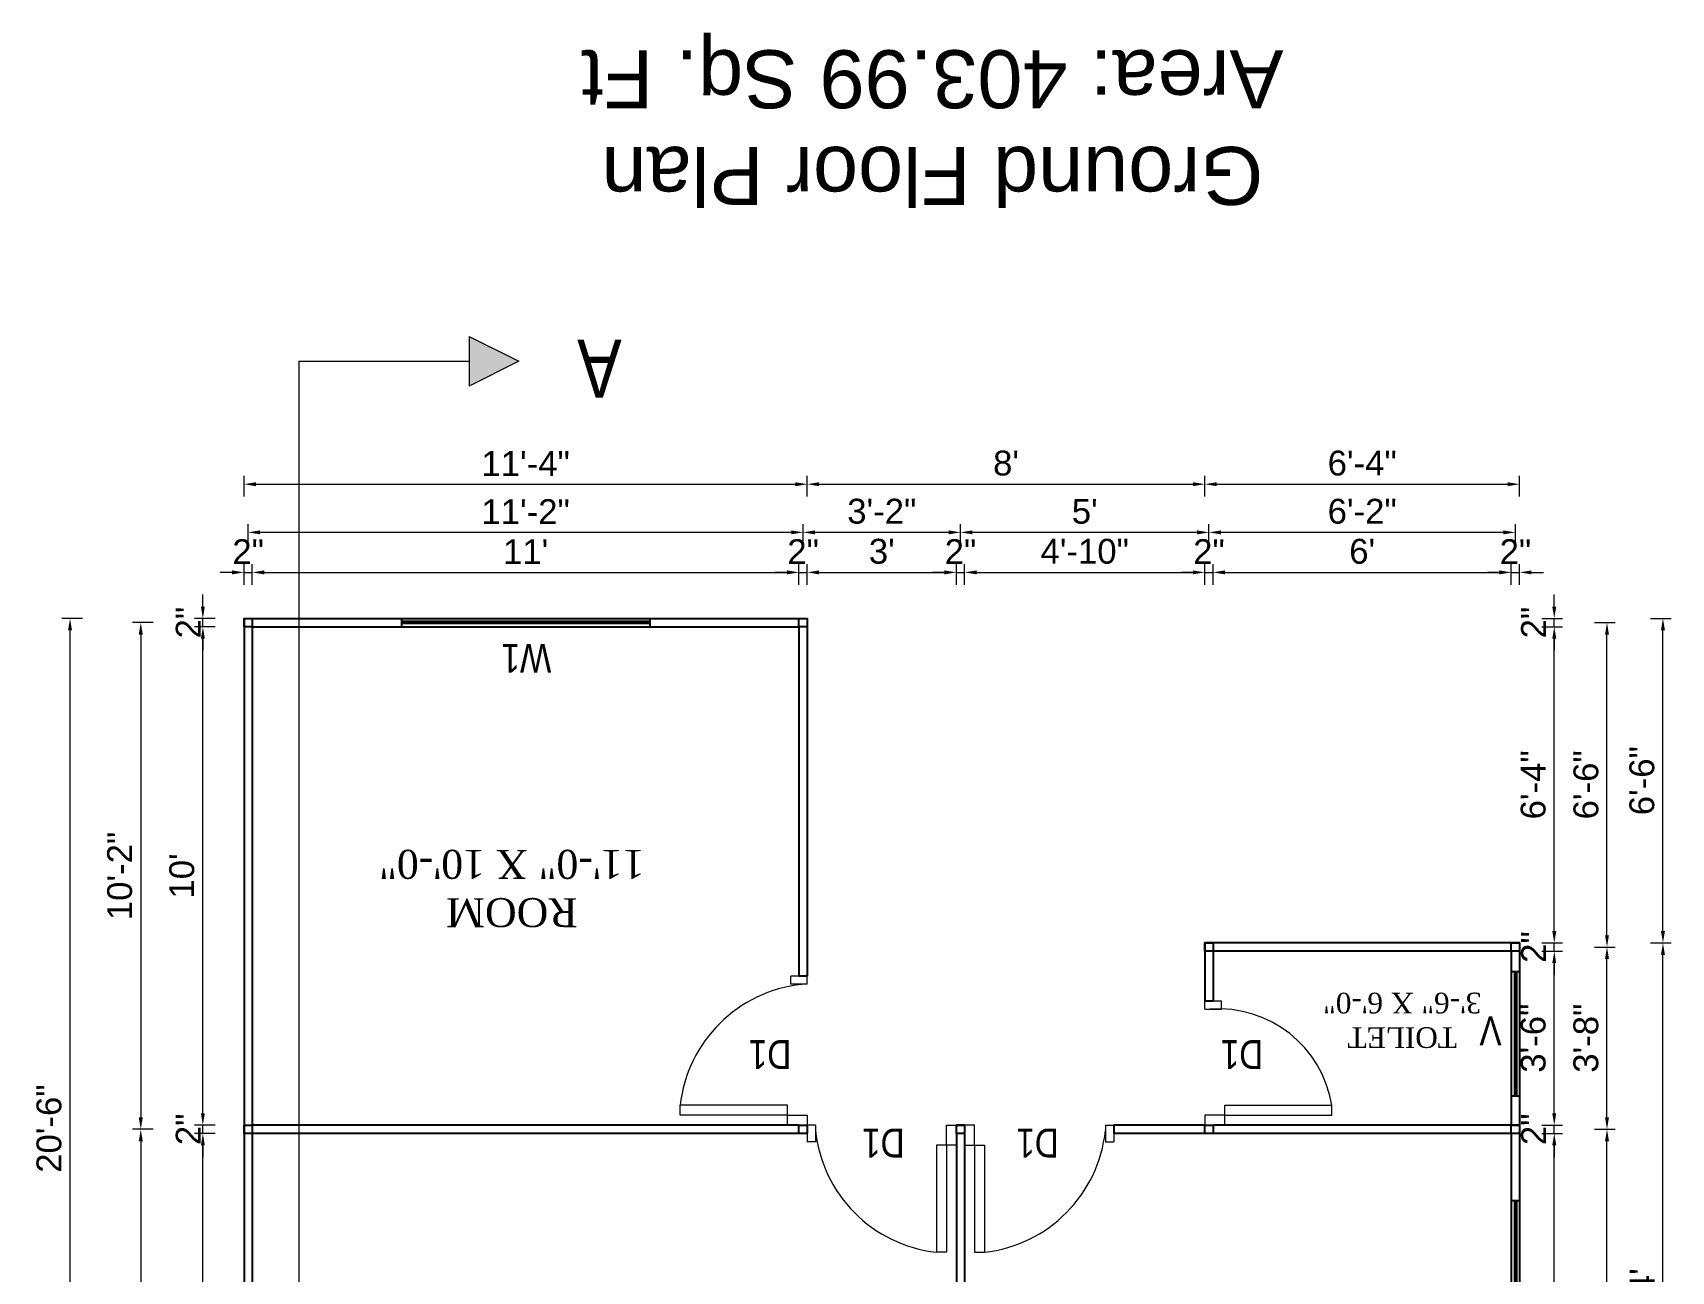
# Model space of a CAD drawing. Header units: inches. Extents: x 367408 to 389323, y -53247 to -41521.
# Drawn here: x 379459.4 to 379855, y -51400.6 to -51101.6 of the extents above; entities that cross this region are included whole.
import ezdxf

# ---------------------------------------------------------------- set-up
doc = ezdxf.new("R2010")
doc.units = ezdxf.units.IN
doc.header["$LTSCALE"] = 2
doc.header["$MEASUREMENT"] = 0
doc.header["$PDMODE"] = 34
doc.layers.get('0').update_dxf_attribs({"linetype": 'CONTINUOUS'})
doc.layers.get('DEFPOINTS').update_dxf_attribs({"color": 141, "linetype": 'CONTINUOUS'})
for name, color, linetype, lineweight in [('dimension', 160, 'CONTINUOUS', 15), ('OUTLINE', 1, 'CONTINUOUS', 25), ('steps', 253, 'CONTINUOUS', 20)]:
    doc.layers.add(name, color=color, linetype=linetype, lineweight=lineweight)
doc.styles.add('Lettring Text', font='arial.ttf')
doc.styles.get("Standard").update_dxf_attribs({"font": 'ARIALN.TTF'})
doc.dimstyles.new('Copy of Standard', dxfattribs={"dimtxt": 6, "dimasz": 2.875, "dimexe": 2, "dimexo": 4, "dimgap": 2, "dimtad": 1, "dimdec": 0, "dimrnd": 1, "dimzin": 0, "dimdsep": 46, "dimlunit": 4, "dimtxsty": 'Lettring Text', "dimcen": 0.1, "dimclrd": 7, "dimclre": 7, "dimclrt": 7, "dimazin": 0, "dimtfac": 0.645, "dimtdec": 0, "dimtmove": 1, "dimatfit": 0, "dimfxl": 3, "dimfxlon": 1, "dimtfillclr": 256, "dimtolj": 1, "dimtzin": 0, "dimlwd": -1, "dimlwe": -1, "dimarcsym": 2})

# ---------------------------------------------------------------- blocks, each defined once
blk = doc.blocks.new('*D1220')
at = {"layer": 'DEFPOINTS', "color": 0, "ltscale": 0.5, "transparency": 16777216}
for p in [(379512.38, -51231.9), (379510.38, -51243.02), (379512.38, -51243.02)]:
    blk.add_point(p, dxfattribs=at)
at = {"layer": 'steps', "color": 7, "ltscale": 0.5, "transparency": 16777216}
for p, q in [((379510.38, -51234.9), (379510.38, -51229.9)), ((379512.38, -51234.9), (379512.38, -51229.9)), ((379507.5, -51231.9), (379504.63, -51231.9)), ((379510.38, -51231.9), (379512.38, -51231.9)), ((379515.25, -51231.9), (379518.13, -51231.9))]:
    blk.add_line(p, q, dxfattribs=at)
for points in [[(379507.5, -51231.42), (379507.5, -51232.38), (379510.38, -51231.9)], [(379515.25, -51231.42), (379515.25, -51232.38), (379512.38, -51231.9)]]:
    blk.add_solid(points, dxfattribs=at)
at = {"layer": 'steps', "color": 7, "ltscale": 0.5, "transparency": 16777216, "insert": (379511.38, -51226.89), "char_height": 6, "attachment_point": 5, "style": 'Lettring Text'}
blk.add_mtext('\\A1;2"', dxfattribs=at)
blk = doc.blocks.new('*D1221')
at = {"layer": 'DEFPOINTS', "color": 0, "ltscale": 0.5, "transparency": 16777216}
for p in [(379644.38, -51231.9), (379512.38, -51243.02), (379644.38, -51243.02)]:
    blk.add_point(p, dxfattribs=at)
at = {"layer": 'steps', "color": 7, "ltscale": 0.5, "transparency": 16777216}
for p, q in [((379512.38, -51234.9), (379512.38, -51229.9)), ((379644.38, -51234.9), (379644.38, -51229.9)), ((379515.25, -51231.9), (379641.5, -51231.9))]:
    blk.add_line(p, q, dxfattribs=at)
for points in [[(379515.25, -51231.42), (379515.25, -51232.38), (379512.38, -51231.9)], [(379641.5, -51231.42), (379641.5, -51232.38), (379644.38, -51231.9)]]:
    blk.add_solid(points, dxfattribs=at)
at = {"layer": 'steps', "color": 7, "ltscale": 0.5, "transparency": 16777216, "insert": (379578.38, -51226.89), "char_height": 6, "attachment_point": 5, "style": 'Lettring Text'}
blk.add_mtext("\\A1;11'", dxfattribs=at)
blk = doc.blocks.new('*D1222')
at = {"layer": 'DEFPOINTS', "color": 0, "ltscale": 0.5, "transparency": 16777216}
for p in [(379646.38, -51231.9), (379644.38, -51243.02), (379646.38, -51243.02)]:
    blk.add_point(p, dxfattribs=at)
at = {"layer": 'steps', "color": 7, "ltscale": 0.5, "transparency": 16777216}
for p, q in [((379644.38, -51234.9), (379644.38, -51229.9)), ((379646.38, -51234.9), (379646.38, -51229.9)), ((379641.5, -51231.9), (379638.63, -51231.9)), ((379644.38, -51231.9), (379646.38, -51231.9)), ((379649.25, -51231.9), (379652.13, -51231.9))]:
    blk.add_line(p, q, dxfattribs=at)
for points in [[(379641.5, -51231.42), (379641.5, -51232.38), (379644.38, -51231.9)], [(379649.25, -51231.42), (379649.25, -51232.38), (379646.38, -51231.9)]]:
    blk.add_solid(points, dxfattribs=at)
at = {"layer": 'steps', "color": 7, "ltscale": 0.5, "transparency": 16777216, "insert": (379645.38, -51226.89), "char_height": 6, "attachment_point": 5, "style": 'Lettring Text'}
blk.add_mtext('\\A1;2"', dxfattribs=at)
blk = doc.blocks.new('*D1223')
at = {"layer": 'DEFPOINTS', "color": 0, "ltscale": 0.5, "transparency": 16777216}
for p in [(379682.38, -51231.9), (379646.38, -51243.02), (379682.38, -51365.36)]:
    blk.add_point(p, dxfattribs=at)
at = {"layer": 'steps', "color": 7, "ltscale": 0.5, "transparency": 16777216}
for p, q in [((379646.38, -51234.9), (379646.38, -51229.9)), ((379682.38, -51234.9), (379682.38, -51229.9)), ((379649.25, -51231.9), (379679.5, -51231.9))]:
    blk.add_line(p, q, dxfattribs=at)
for points in [[(379649.25, -51231.42), (379649.25, -51232.38), (379646.38, -51231.9)], [(379679.5, -51231.42), (379679.5, -51232.38), (379682.38, -51231.9)]]:
    blk.add_solid(points, dxfattribs=at)
at = {"layer": 'steps', "color": 7, "ltscale": 0.5, "transparency": 16777216, "insert": (379664.38, -51226.84), "char_height": 6, "attachment_point": 5, "style": 'Lettring Text'}
blk.add_mtext("\\A1;3'", dxfattribs=at)
blk = doc.blocks.new('*D1224')
at = {"layer": 'DEFPOINTS', "color": 0, "ltscale": 0.5, "transparency": 16777216}
for p in [(379684.38, -51231.9), (379682.38, -51365.36), (379684.38, -51365.36)]:
    blk.add_point(p, dxfattribs=at)
at = {"layer": 'steps', "color": 7, "ltscale": 0.5, "transparency": 16777216}
for p, q in [((379682.38, -51234.9), (379682.38, -51229.9)), ((379684.38, -51234.9), (379684.38, -51229.9)), ((379679.5, -51231.9), (379676.63, -51231.9)), ((379682.38, -51231.9), (379684.38, -51231.9)), ((379687.25, -51231.9), (379690.13, -51231.9))]:
    blk.add_line(p, q, dxfattribs=at)
for points in [[(379679.5, -51231.42), (379679.5, -51232.38), (379682.38, -51231.9)], [(379687.25, -51231.42), (379687.25, -51232.38), (379684.38, -51231.9)]]:
    blk.add_solid(points, dxfattribs=at)
at = {"layer": 'steps', "color": 7, "ltscale": 0.5, "transparency": 16777216, "insert": (379683.38, -51226.89), "char_height": 6, "attachment_point": 5, "style": 'Lettring Text'}
blk.add_mtext('\\A1;2"', dxfattribs=at)
blk = doc.blocks.new('*D1225')
at = {"layer": 'DEFPOINTS', "color": 0, "ltscale": 0.5, "transparency": 16777216}
for p in [(379742.38, -51231.9), (379742.38, -51321.36), (379684.38, -51365.36)]:
    blk.add_point(p, dxfattribs=at)
at = {"layer": 'steps', "color": 7, "ltscale": 0.5, "transparency": 16777216}
for p, q in [((379684.38, -51234.9), (379684.38, -51229.9)), ((379742.38, -51234.9), (379742.38, -51229.9)), ((379687.25, -51231.9), (379739.5, -51231.9))]:
    blk.add_line(p, q, dxfattribs=at)
for points in [[(379687.25, -51231.42), (379687.25, -51232.38), (379684.38, -51231.9)], [(379739.5, -51231.42), (379739.5, -51232.38), (379742.38, -51231.9)]]:
    blk.add_solid(points, dxfattribs=at)
at = {"layer": 'steps', "color": 7, "ltscale": 0.5, "transparency": 16777216, "insert": (379713.38, -51226.84), "char_height": 6, "attachment_point": 5, "style": 'Lettring Text'}
blk.add_mtext('\\A1;4\'-10"', dxfattribs=at)
blk = doc.blocks.new('*D1226')
at = {"layer": 'DEFPOINTS', "color": 0, "ltscale": 0.5, "transparency": 16777216}
for p in [(379744.38, -51231.9), (379742.38, -51321.36), (379744.38, -51321.36)]:
    blk.add_point(p, dxfattribs=at)
at = {"layer": 'steps', "color": 7, "ltscale": 0.5, "transparency": 16777216}
for p, q in [((379742.38, -51234.9), (379742.38, -51229.9)), ((379744.38, -51234.9), (379744.38, -51229.9)), ((379739.5, -51231.9), (379736.63, -51231.9)), ((379742.38, -51231.9), (379744.38, -51231.9)), ((379747.25, -51231.9), (379750.13, -51231.9))]:
    blk.add_line(p, q, dxfattribs=at)
for points in [[(379739.5, -51231.42), (379739.5, -51232.38), (379742.38, -51231.9)], [(379747.25, -51231.42), (379747.25, -51232.38), (379744.38, -51231.9)]]:
    blk.add_solid(points, dxfattribs=at)
at = {"layer": 'steps', "color": 7, "ltscale": 0.5, "transparency": 16777216, "insert": (379743.38, -51226.89), "char_height": 6, "attachment_point": 5, "style": 'Lettring Text'}
blk.add_mtext('\\A1;2"', dxfattribs=at)
blk = doc.blocks.new('*D1227')
at = {"layer": 'DEFPOINTS', "color": 0, "ltscale": 0.5, "transparency": 16777216}
for p in [(379816.38, -51231.9), (379744.38, -51321.36), (379816.38, -51321.36)]:
    blk.add_point(p, dxfattribs=at)
at = {"layer": 'steps', "color": 7, "ltscale": 0.5, "transparency": 16777216}
for p, q in [((379744.38, -51234.9), (379744.38, -51229.9)), ((379816.38, -51234.9), (379816.38, -51229.9)), ((379747.25, -51231.9), (379813.5, -51231.9))]:
    blk.add_line(p, q, dxfattribs=at)
for points in [[(379747.25, -51231.42), (379747.25, -51232.38), (379744.38, -51231.9)], [(379813.5, -51231.42), (379813.5, -51232.38), (379816.38, -51231.9)]]:
    blk.add_solid(points, dxfattribs=at)
at = {"layer": 'steps', "color": 7, "ltscale": 0.5, "transparency": 16777216, "insert": (379780.38, -51226.84), "char_height": 6, "attachment_point": 5, "style": 'Lettring Text'}
blk.add_mtext("\\A1;6'", dxfattribs=at)
blk = doc.blocks.new('*D1228')
at = {"layer": 'DEFPOINTS', "color": 0, "ltscale": 0.5, "transparency": 16777216}
for p in [(379818.38, -51231.9), (379816.38, -51321.36), (379818.38, -51321.36)]:
    blk.add_point(p, dxfattribs=at)
at = {"layer": 'steps', "color": 7, "ltscale": 0.5, "transparency": 16777216}
for p, q in [((379816.38, -51234.9), (379816.38, -51229.9)), ((379818.38, -51234.9), (379818.38, -51229.9)), ((379813.5, -51231.9), (379810.63, -51231.9)), ((379816.38, -51231.9), (379818.38, -51231.9)), ((379821.25, -51231.9), (379824.13, -51231.9))]:
    blk.add_line(p, q, dxfattribs=at)
for points in [[(379813.5, -51231.42), (379813.5, -51232.38), (379816.38, -51231.9)], [(379821.25, -51231.42), (379821.25, -51232.38), (379818.38, -51231.9)]]:
    blk.add_solid(points, dxfattribs=at)
at = {"layer": 'steps', "color": 7, "ltscale": 0.5, "transparency": 16777216, "insert": (379817.38, -51226.89), "char_height": 6, "attachment_point": 5, "style": 'Lettring Text'}
blk.add_mtext('\\A1;2"', dxfattribs=at)
blk = doc.blocks.new('*D1229')
at = {"layer": 'DEFPOINTS', "color": 0, "ltscale": 0.5, "transparency": 16777216}
for p in [(379743.38, -51222.24), (379743.38, -51322.36), (379817.38, -51322.36)]:
    blk.add_point(p, dxfattribs=at)
at = {"layer": 'steps', "color": 7, "ltscale": 0.5, "transparency": 16777216}
for p, q in [((379743.38, -51225.24), (379743.38, -51220.24)), ((379814.5, -51222.24), (379746.25, -51222.24)), ((379817.38, -51225.24), (379817.38, -51220.24))]:
    blk.add_line(p, q, dxfattribs=at)
for points in [[(379746.25, -51221.76), (379746.25, -51222.72), (379743.38, -51222.24)], [(379814.5, -51221.76), (379814.5, -51222.72), (379817.38, -51222.24)]]:
    blk.add_solid(points, dxfattribs=at)
at = {"layer": 'steps', "color": 7, "ltscale": 0.5, "transparency": 16777216, "insert": (379780.38, -51217.18), "char_height": 6, "attachment_point": 5, "style": 'Lettring Text'}
blk.add_mtext('\\A1;6\'-2"', dxfattribs=at)
blk = doc.blocks.new('*D1230')
at = {"layer": 'DEFPOINTS', "color": 0, "ltscale": 0.5, "transparency": 16777216}
for p in [(379683.38, -51222.24), (379743.38, -51322.36), (379683.38, -51366.36)]:
    blk.add_point(p, dxfattribs=at)
at = {"layer": 'steps', "color": 7, "ltscale": 0.5, "transparency": 16777216}
for p, q in [((379683.38, -51225.24), (379683.38, -51220.24)), ((379740.5, -51222.24), (379686.25, -51222.24)), ((379743.38, -51225.24), (379743.38, -51220.24))]:
    blk.add_line(p, q, dxfattribs=at)
for points in [[(379686.25, -51221.76), (379686.25, -51222.72), (379683.38, -51222.24)], [(379740.5, -51221.76), (379740.5, -51222.72), (379743.38, -51222.24)]]:
    blk.add_solid(points, dxfattribs=at)
at = {"layer": 'steps', "color": 7, "ltscale": 0.5, "transparency": 16777216, "insert": (379713.38, -51217.19), "char_height": 6, "attachment_point": 5, "style": 'Lettring Text'}
blk.add_mtext("\\A1;5'", dxfattribs=at)
blk = doc.blocks.new('*D1231')
at = {"layer": 'DEFPOINTS', "color": 0, "ltscale": 0.5, "transparency": 16777216}
for p in [(379645.38, -51222.24), (379645.38, -51366.36), (379683.38, -51366.36)]:
    blk.add_point(p, dxfattribs=at)
at = {"layer": 'steps', "color": 7, "ltscale": 0.5, "transparency": 16777216}
for p, q in [((379645.38, -51225.24), (379645.38, -51220.24)), ((379680.5, -51222.24), (379648.25, -51222.24)), ((379683.38, -51225.24), (379683.38, -51220.24))]:
    blk.add_line(p, q, dxfattribs=at)
for points in [[(379648.25, -51221.76), (379648.25, -51222.72), (379645.38, -51222.24)], [(379680.5, -51221.76), (379680.5, -51222.72), (379683.38, -51222.24)]]:
    blk.add_solid(points, dxfattribs=at)
at = {"layer": 'steps', "color": 7, "ltscale": 0.5, "transparency": 16777216, "insert": (379664.38, -51217.17), "char_height": 6, "attachment_point": 5, "style": 'Lettring Text'}
blk.add_mtext('\\A1;3\'-2"', dxfattribs=at)
blk = doc.blocks.new('*D1232')
at = {"layer": 'DEFPOINTS', "color": 0, "ltscale": 0.5, "transparency": 16777216}
for p in [(379511.38, -51222.24), (379511.38, -51244.02), (379645.38, -51366.36)]:
    blk.add_point(p, dxfattribs=at)
at = {"layer": 'steps', "color": 7, "ltscale": 0.5, "transparency": 16777216}
for p, q in [((379511.38, -51225.24), (379511.38, -51220.24)), ((379642.5, -51222.24), (379514.25, -51222.24)), ((379645.38, -51225.24), (379645.38, -51220.24))]:
    blk.add_line(p, q, dxfattribs=at)
for points in [[(379514.25, -51221.76), (379514.25, -51222.72), (379511.38, -51222.24)], [(379642.5, -51221.76), (379642.5, -51222.72), (379645.38, -51222.24)]]:
    blk.add_solid(points, dxfattribs=at)
at = {"layer": 'steps', "color": 7, "ltscale": 0.5, "transparency": 16777216, "insert": (379578.38, -51217.23), "char_height": 6, "attachment_point": 5, "style": 'Lettring Text'}
blk.add_mtext('\\A1;11\'-2"', dxfattribs=at)
blk = doc.blocks.new('*D1233')
at = {"layer": 'DEFPOINTS', "color": 0, "ltscale": 0.5, "transparency": 16777216}
for p in [(379646.38, -51210.61), (379510.38, -51243.02), (379646.38, -51243.02)]:
    blk.add_point(p, dxfattribs=at)
at = {"layer": 'steps', "color": 7, "ltscale": 0.5, "transparency": 16777216}
for p, q in [((379510.38, -51213.61), (379510.38, -51208.61)), ((379646.38, -51213.61), (379646.38, -51208.61)), ((379513.25, -51210.61), (379643.5, -51210.61))]:
    blk.add_line(p, q, dxfattribs=at)
for points in [[(379513.25, -51210.13), (379513.25, -51211.09), (379510.38, -51210.61)], [(379643.5, -51210.13), (379643.5, -51211.09), (379646.38, -51210.61)]]:
    blk.add_solid(points, dxfattribs=at)
at = {"layer": 'steps', "color": 7, "ltscale": 0.5, "transparency": 16777216, "insert": (379578.38, -51205.6), "char_height": 6, "attachment_point": 5, "style": 'Lettring Text'}
blk.add_mtext('\\A1;11\'-4"', dxfattribs=at)
blk = doc.blocks.new('*D1234')
at = {"layer": 'DEFPOINTS', "color": 0, "ltscale": 0.5, "transparency": 16777216}
for p in [(379742.38, -51210.61), (379646.38, -51243.02), (379742.38, -51321.36)]:
    blk.add_point(p, dxfattribs=at)
at = {"layer": 'steps', "color": 7, "ltscale": 0.5, "transparency": 16777216}
for p, q in [((379646.38, -51213.61), (379646.38, -51208.61)), ((379742.38, -51213.61), (379742.38, -51208.61)), ((379649.25, -51210.61), (379739.5, -51210.61))]:
    blk.add_line(p, q, dxfattribs=at)
for points in [[(379649.25, -51210.13), (379649.25, -51211.09), (379646.38, -51210.61)], [(379739.5, -51210.13), (379739.5, -51211.09), (379742.38, -51210.61)]]:
    blk.add_solid(points, dxfattribs=at)
at = {"layer": 'steps', "color": 7, "ltscale": 0.5, "transparency": 16777216, "insert": (379694.38, -51205.54), "char_height": 6, "attachment_point": 5, "style": 'Lettring Text'}
blk.add_mtext("\\A1;8'", dxfattribs=at)
blk = doc.blocks.new('*D1235')
at = {"layer": 'DEFPOINTS', "color": 0, "ltscale": 0.5, "transparency": 16777216}
for p in [(379818.38, -51210.61), (379742.38, -51321.36), (379818.38, -51321.36)]:
    blk.add_point(p, dxfattribs=at)
at = {"layer": 'steps', "color": 7, "ltscale": 0.5, "transparency": 16777216}
for p, q in [((379742.38, -51213.61), (379742.38, -51208.61)), ((379818.38, -51213.61), (379818.38, -51208.61)), ((379745.25, -51210.61), (379815.5, -51210.61))]:
    blk.add_line(p, q, dxfattribs=at)
for points in [[(379745.25, -51210.13), (379745.25, -51211.09), (379742.38, -51210.61)], [(379815.5, -51210.13), (379815.5, -51211.09), (379818.38, -51210.61)]]:
    blk.add_solid(points, dxfattribs=at)
at = {"layer": 'steps', "color": 7, "ltscale": 0.5, "transparency": 16777216, "insert": (379780.38, -51205.54), "char_height": 6, "attachment_point": 5, "style": 'Lettring Text'}
blk.add_mtext('\\A1;6\'-4"', dxfattribs=at)
blk = doc.blocks.new('*D1237')
at = {"layer": 'DEFPOINTS', "color": 0, "ltscale": 0.5, "transparency": 16777216}
for p in [(379818.38, -51367.36), (379826.76, -51367.36), (379818.38, -51487.36)]:
    blk.add_point(p, dxfattribs=at)
at = {"layer": 'steps', "color": 7, "ltscale": 0.5, "transparency": 16777216}
for p, q in [((379823.76, -51367.36), (379828.76, -51367.36)), ((379826.76, -51484.49), (379826.76, -51370.24)), ((379823.76, -51487.36), (379828.76, -51487.36))]:
    blk.add_line(p, q, dxfattribs=at)
for points in [[(379826.28, -51370.24), (379827.24, -51370.24), (379826.76, -51367.36)], [(379826.28, -51484.49), (379827.24, -51484.49), (379826.76, -51487.36)]]:
    blk.add_solid(points, dxfattribs=at)
at = {"layer": 'steps', "color": 7, "ltscale": 0.5, "transparency": 16777216, "insert": (379821.69, -51427.36), "char_height": 6, "attachment_point": 5, "rotation": 90, "style": 'Lettring Text'}
blk.add_mtext("\\A1;10'", dxfattribs=at)
blk = doc.blocks.new('*D1238')
at = {"layer": 'DEFPOINTS', "color": 0, "ltscale": 0.5, "transparency": 16777216}
for p in [(379818.38, -51365.36), (379818.38, -51367.36), (379826.76, -51365.36)]:
    blk.add_point(p, dxfattribs=at)
at = {"layer": 'steps', "color": 7, "ltscale": 0.5, "transparency": 16777216}
for p, q in [((379826.76, -51362.49), (379826.76, -51359.61)), ((379823.76, -51365.36), (379828.76, -51365.36)), ((379823.76, -51367.36), (379828.76, -51367.36)), ((379826.76, -51367.36), (379826.76, -51365.36)), ((379826.76, -51370.24), (379826.76, -51373.11))]:
    blk.add_line(p, q, dxfattribs=at)
for points in [[(379826.28, -51362.49), (379827.24, -51362.49), (379826.76, -51365.36)], [(379826.28, -51370.24), (379827.24, -51370.24), (379826.76, -51367.36)]]:
    blk.add_solid(points, dxfattribs=at)
at = {"layer": 'steps', "color": 7, "ltscale": 0.5, "transparency": 16777216, "insert": (379821.75, -51366.36), "char_height": 6, "attachment_point": 5, "rotation": 90, "style": 'Lettring Text'}
blk.add_mtext('\\A1;2"', dxfattribs=at)
blk = doc.blocks.new('*D1239')
at = {"layer": 'DEFPOINTS', "color": 0, "ltscale": 0.5, "transparency": 16777216}
for p in [(379818.38, -51323.36), (379826.76, -51323.36), (379818.38, -51365.36)]:
    blk.add_point(p, dxfattribs=at)
at = {"layer": 'steps', "color": 7, "ltscale": 0.5, "transparency": 16777216}
for p, q in [((379823.76, -51323.36), (379828.76, -51323.36)), ((379826.76, -51362.49), (379826.76, -51326.24)), ((379823.76, -51365.36), (379828.76, -51365.36))]:
    blk.add_line(p, q, dxfattribs=at)
for points in [[(379826.28, -51326.24), (379827.24, -51326.24), (379826.76, -51323.36)], [(379826.28, -51362.49), (379827.24, -51362.49), (379826.76, -51365.36)]]:
    blk.add_solid(points, dxfattribs=at)
at = {"layer": 'steps', "color": 7, "ltscale": 0.5, "transparency": 16777216, "insert": (379821.69, -51344.36), "char_height": 6, "attachment_point": 5, "rotation": 90, "style": 'Lettring Text'}
blk.add_mtext('\\A1;3\'-6"', dxfattribs=at)
blk = doc.blocks.new('*D1240')
at = {"layer": 'DEFPOINTS', "color": 0, "ltscale": 0.5, "transparency": 16777216}
for p in [(379818.38, -51321.36), (379818.38, -51323.36), (379826.76, -51321.36)]:
    blk.add_point(p, dxfattribs=at)
at = {"layer": 'steps', "color": 7, "ltscale": 0.5, "transparency": 16777216}
for p, q in [((379826.76, -51318.49), (379826.76, -51315.61)), ((379823.76, -51321.36), (379828.76, -51321.36)), ((379823.76, -51323.36), (379828.76, -51323.36)), ((379826.76, -51323.36), (379826.76, -51321.36)), ((379826.76, -51326.24), (379826.76, -51329.11))]:
    blk.add_line(p, q, dxfattribs=at)
for points in [[(379826.28, -51318.49), (379827.24, -51318.49), (379826.76, -51321.36)], [(379826.28, -51326.24), (379827.24, -51326.24), (379826.76, -51323.36)]]:
    blk.add_solid(points, dxfattribs=at)
at = {"layer": 'steps', "color": 7, "ltscale": 0.5, "transparency": 16777216, "insert": (379821.75, -51322.36), "char_height": 6, "attachment_point": 5, "rotation": 90, "style": 'Lettring Text'}
blk.add_mtext('\\A1;2"', dxfattribs=at)
blk = doc.blocks.new('*D1241')
at = {"layer": 'DEFPOINTS', "color": 0, "ltscale": 0.5, "transparency": 16777216}
for p in [(379646.38, -51245.02), (379826.76, -51245.02), (379818.38, -51321.36)]:
    blk.add_point(p, dxfattribs=at)
at = {"layer": 'steps', "color": 7, "ltscale": 0.5, "transparency": 16777216}
for p, q in [((379823.76, -51245.02), (379828.76, -51245.02)), ((379826.76, -51318.49), (379826.76, -51247.9)), ((379823.76, -51321.36), (379828.76, -51321.36))]:
    blk.add_line(p, q, dxfattribs=at)
for points in [[(379826.28, -51247.9), (379827.24, -51247.9), (379826.76, -51245.02)], [(379826.28, -51318.49), (379827.24, -51318.49), (379826.76, -51321.36)]]:
    blk.add_solid(points, dxfattribs=at)
at = {"layer": 'steps', "color": 7, "ltscale": 0.5, "transparency": 16777216, "insert": (379821.69, -51283.19), "char_height": 6, "attachment_point": 5, "rotation": 90, "style": 'Lettring Text'}
blk.add_mtext('\\A1;6\'-4"', dxfattribs=at)
blk = doc.blocks.new('*D1242')
at = {"layer": 'DEFPOINTS', "color": 0, "ltscale": 0.5, "transparency": 16777216}
for p in [(379646.38, -51243.02), (379646.38, -51245.02), (379826.76, -51243.02)]:
    blk.add_point(p, dxfattribs=at)
at = {"layer": 'steps', "color": 7, "ltscale": 0.5, "transparency": 16777216}
for p, q in [((379826.76, -51240.15), (379826.76, -51237.27)), ((379823.76, -51243.02), (379828.76, -51243.02)), ((379823.76, -51245.02), (379828.76, -51245.02)), ((379826.76, -51245.02), (379826.76, -51243.02)), ((379826.76, -51247.9), (379826.76, -51250.77))]:
    blk.add_line(p, q, dxfattribs=at)
for points in [[(379826.28, -51240.15), (379827.24, -51240.15), (379826.76, -51243.02)], [(379826.28, -51247.9), (379827.24, -51247.9), (379826.76, -51245.02)]]:
    blk.add_solid(points, dxfattribs=at)
at = {"layer": 'steps', "color": 7, "ltscale": 0.5, "transparency": 16777216, "insert": (379821.75, -51244.02), "char_height": 6, "attachment_point": 5, "rotation": 90, "style": 'Lettring Text'}
blk.add_mtext('\\A1;2"', dxfattribs=at)
blk = doc.blocks.new('*D1243')
at = {"layer": 'DEFPOINTS', "color": 0, "ltscale": 0.5, "transparency": 16777216}
for p in [(379817.38, -51366.36), (379839.49, -51366.36), (379817.38, -51488.36)]:
    blk.add_point(p, dxfattribs=at)
at = {"layer": 'steps', "color": 7, "ltscale": 0.5, "transparency": 16777216}
for p, q in [((379836.49, -51366.36), (379841.49, -51366.36)), ((379839.49, -51485.49), (379839.49, -51369.24)), ((379836.49, -51488.36), (379841.49, -51488.36))]:
    blk.add_line(p, q, dxfattribs=at)
for points in [[(379839.01, -51369.24), (379839.97, -51369.24), (379839.49, -51366.36)], [(379839.01, -51485.49), (379839.97, -51485.49), (379839.49, -51488.36)]]:
    blk.add_solid(points, dxfattribs=at)
at = {"layer": 'steps', "color": 7, "ltscale": 0.5, "transparency": 16777216, "insert": (379834.43, -51427.36), "char_height": 6, "attachment_point": 5, "rotation": 90, "style": 'Lettring Text'}
blk.add_mtext('\\A1;10\'-2"', dxfattribs=at)
blk = doc.blocks.new('*D1244')
at = {"layer": 'DEFPOINTS', "color": 0, "ltscale": 0.5, "transparency": 16777216}
for p in [(379817.38, -51322.36), (379839.49, -51322.36), (379817.38, -51366.36)]:
    blk.add_point(p, dxfattribs=at)
at = {"layer": 'steps', "color": 7, "ltscale": 0.5, "transparency": 16777216}
for p, q in [((379836.49, -51322.36), (379841.49, -51322.36)), ((379839.49, -51363.49), (379839.49, -51325.24)), ((379836.49, -51366.36), (379841.49, -51366.36))]:
    blk.add_line(p, q, dxfattribs=at)
for points in [[(379839.01, -51325.24), (379839.97, -51325.24), (379839.49, -51322.36)], [(379839.01, -51363.49), (379839.97, -51363.49), (379839.49, -51366.36)]]:
    blk.add_solid(points, dxfattribs=at)
at = {"layer": 'steps', "color": 7, "ltscale": 0.5, "transparency": 16777216, "insert": (379834.42, -51344.36), "char_height": 6, "attachment_point": 5, "rotation": 90, "style": 'Lettring Text'}
blk.add_mtext('\\A1;3\'-8"', dxfattribs=at)
blk = doc.blocks.new('*D1245')
at = {"layer": 'DEFPOINTS', "color": 0, "ltscale": 0.5, "transparency": 16777216}
for p in [(379645.38, -51244.02), (379839.49, -51244.02), (379817.38, -51322.36)]:
    blk.add_point(p, dxfattribs=at)
at = {"layer": 'steps', "color": 7, "ltscale": 0.5, "transparency": 16777216}
for p, q in [((379836.49, -51244.02), (379841.49, -51244.02)), ((379839.49, -51319.49), (379839.49, -51246.9)), ((379836.49, -51322.36), (379841.49, -51322.36))]:
    blk.add_line(p, q, dxfattribs=at)
for points in [[(379839.01, -51246.9), (379839.97, -51246.9), (379839.49, -51244.02)], [(379839.01, -51319.49), (379839.97, -51319.49), (379839.49, -51322.36)]]:
    blk.add_solid(points, dxfattribs=at)
at = {"layer": 'steps', "color": 7, "ltscale": 0.5, "transparency": 16777216, "insert": (379834.43, -51283.19), "char_height": 6, "attachment_point": 5, "rotation": 90, "style": 'Lettring Text'}
blk.add_mtext('\\A1;6\'-6"', dxfattribs=at)
blk = doc.blocks.new('*D1246')
at = {"layer": 'DEFPOINTS', "color": 0, "ltscale": 0.5, "transparency": 16777216}
for p in [(379818.38, -51321.36), (379853, -51321.36), (379818.38, -51489.36)]:
    blk.add_point(p, dxfattribs=at)
at = {"layer": 'steps', "color": 7, "ltscale": 0.5, "transparency": 16777216}
for p, q in [((379850, -51321.36), (379855, -51321.36)), ((379853, -51486.49), (379853, -51324.24)), ((379850, -51489.36), (379855, -51489.36))]:
    blk.add_line(p, q, dxfattribs=at)
for points in [[(379852.52, -51324.24), (379853.48, -51324.24), (379853, -51321.36)], [(379852.52, -51486.49), (379853.48, -51486.49), (379853, -51489.36)]]:
    blk.add_solid(points, dxfattribs=at)
at = {"layer": 'steps', "color": 7, "ltscale": 0.5, "transparency": 16777216, "insert": (379847.99, -51405.36), "char_height": 6, "attachment_point": 5, "rotation": 90, "style": 'Lettring Text'}
blk.add_mtext("\\A1;14'", dxfattribs=at)
blk = doc.blocks.new('*D1247')
at = {"layer": 'DEFPOINTS', "color": 0, "ltscale": 0.5, "transparency": 16777216}
for p in [(379646.38, -51243.02), (379853, -51243.02), (379818.38, -51321.36)]:
    blk.add_point(p, dxfattribs=at)
at = {"layer": 'steps', "color": 7, "ltscale": 0.5, "transparency": 16777216}
for p, q in [((379850, -51243.02), (379855, -51243.02)), ((379853, -51318.49), (379853, -51245.9)), ((379850, -51321.36), (379855, -51321.36))]:
    blk.add_line(p, q, dxfattribs=at)
for points in [[(379852.52, -51245.9), (379853.48, -51245.9), (379853, -51243.02)], [(379852.52, -51318.49), (379853.48, -51318.49), (379853, -51321.36)]]:
    blk.add_solid(points, dxfattribs=at)
at = {"layer": 'steps', "color": 7, "ltscale": 0.5, "transparency": 16777216, "insert": (379847.94, -51282.19), "char_height": 6, "attachment_point": 5, "rotation": 90, "style": 'Lettring Text'}
blk.add_mtext('\\A1;6\'-6"', dxfattribs=at)
blk = doc.blocks.new('*D1249')
at = {"layer": 'DEFPOINTS', "color": 0, "ltscale": 0.5, "transparency": 16777216}
for p in [(379500.44, -51367.36), (379510.38, -51367.36), (379510.38, -51487.36)]:
    blk.add_point(p, dxfattribs=at)
at = {"layer": 'steps', "color": 7, "ltscale": 0.5, "transparency": 16777216}
for p, q in [((379503.44, -51367.36), (379498.44, -51367.36)), ((379500.44, -51484.49), (379500.44, -51370.24)), ((379503.44, -51487.36), (379498.44, -51487.36))]:
    blk.add_line(p, q, dxfattribs=at)
for points in [[(379499.96, -51370.24), (379500.92, -51370.24), (379500.44, -51367.36)], [(379499.96, -51484.49), (379500.92, -51484.49), (379500.44, -51487.36)]]:
    blk.add_solid(points, dxfattribs=at)
at = {"layer": 'steps', "color": 7, "ltscale": 0.5, "transparency": 16777216, "insert": (379495.38, -51427.36), "char_height": 6, "attachment_point": 5, "rotation": 90, "style": 'Lettring Text'}
blk.add_mtext("\\A1;10'", dxfattribs=at)
blk = doc.blocks.new('*D1250')
at = {"layer": 'DEFPOINTS', "color": 0, "ltscale": 0.5, "transparency": 16777216}
for p in [(379500.44, -51365.36), (379510.38, -51365.36), (379510.38, -51367.36)]:
    blk.add_point(p, dxfattribs=at)
at = {"layer": 'steps', "color": 7, "ltscale": 0.5, "transparency": 16777216}
for p, q in [((379500.44, -51362.49), (379500.44, -51359.61)), ((379503.44, -51365.36), (379498.44, -51365.36)), ((379503.44, -51367.36), (379498.44, -51367.36)), ((379500.44, -51367.36), (379500.44, -51365.36)), ((379500.44, -51370.24), (379500.44, -51373.11))]:
    blk.add_line(p, q, dxfattribs=at)
for points in [[(379499.96, -51362.49), (379500.92, -51362.49), (379500.44, -51365.36)], [(379499.96, -51370.24), (379500.92, -51370.24), (379500.44, -51367.36)]]:
    blk.add_solid(points, dxfattribs=at)
at = {"layer": 'steps', "color": 7, "ltscale": 0.5, "transparency": 16777216, "insert": (379496.9, -51366.36), "char_height": 6, "attachment_point": 5, "rotation": 90, "style": 'Lettring Text'}
blk.add_mtext('\\A1;2"', dxfattribs=at)
blk = doc.blocks.new('*D1251')
at = {"layer": 'DEFPOINTS', "color": 0, "ltscale": 0.5, "transparency": 16777216}
for p in [(379500.44, -51245.02), (379510.38, -51245.02), (379510.38, -51365.36)]:
    blk.add_point(p, dxfattribs=at)
at = {"layer": 'steps', "color": 7, "ltscale": 0.5, "transparency": 16777216}
for p, q in [((379503.44, -51245.02), (379498.44, -51245.02)), ((379500.44, -51362.49), (379500.44, -51247.9)), ((379503.44, -51365.36), (379498.44, -51365.36))]:
    blk.add_line(p, q, dxfattribs=at)
for points in [[(379499.96, -51247.9), (379500.92, -51247.9), (379500.44, -51245.02)], [(379499.96, -51362.49), (379500.92, -51362.49), (379500.44, -51365.36)]]:
    blk.add_solid(points, dxfattribs=at)
at = {"layer": 'steps', "color": 7, "ltscale": 0.5, "transparency": 16777216, "insert": (379495.38, -51305.19), "char_height": 6, "attachment_point": 5, "rotation": 90, "style": 'Lettring Text'}
blk.add_mtext("\\A1;10'", dxfattribs=at)
blk = doc.blocks.new('*D1252')
at = {"layer": 'DEFPOINTS', "color": 0, "ltscale": 0.5, "transparency": 16777216}
for p in [(379500.44, -51243.02), (379510.38, -51243.02), (379510.38, -51245.02)]:
    blk.add_point(p, dxfattribs=at)
at = {"layer": 'steps', "color": 7, "ltscale": 0.5, "transparency": 16777216}
for p, q in [((379500.44, -51240.15), (379500.44, -51237.27)), ((379503.44, -51243.02), (379498.44, -51243.02)), ((379503.44, -51245.02), (379498.44, -51245.02)), ((379500.44, -51245.02), (379500.44, -51243.02)), ((379500.44, -51247.9), (379500.44, -51250.77))]:
    blk.add_line(p, q, dxfattribs=at)
for points in [[(379499.96, -51240.15), (379500.92, -51240.15), (379500.44, -51243.02)], [(379499.96, -51247.9), (379500.92, -51247.9), (379500.44, -51245.02)]]:
    blk.add_solid(points, dxfattribs=at)
at = {"layer": 'steps', "color": 7, "ltscale": 0.5, "transparency": 16777216, "insert": (379496.9, -51244.02), "char_height": 6, "attachment_point": 5, "rotation": 90, "style": 'Lettring Text'}
blk.add_mtext('\\A1;2"', dxfattribs=at)
blk = doc.blocks.new('*D1253')
at = {"layer": 'DEFPOINTS', "color": 0, "ltscale": 0.5, "transparency": 16777216}
for p in [(379511.38, -51244.02), (379485.45, -51366.36), (379511.38, -51366.36)]:
    blk.add_point(p, dxfattribs=at)
at = {"layer": 'steps', "color": 7, "ltscale": 0.5, "transparency": 16777216}
for p, q in [((379488.45, -51244.02), (379483.45, -51244.02)), ((379485.45, -51246.9), (379485.45, -51363.49)), ((379488.45, -51366.36), (379483.45, -51366.36))]:
    blk.add_line(p, q, dxfattribs=at)
for points in [[(379484.97, -51246.9), (379485.93, -51246.9), (379485.45, -51244.02)], [(379484.97, -51363.49), (379485.93, -51363.49), (379485.45, -51366.36)]]:
    blk.add_solid(points, dxfattribs=at)
at = {"layer": 'steps', "color": 7, "ltscale": 0.5, "transparency": 16777216, "insert": (379480.38, -51305.19), "char_height": 6, "attachment_point": 5, "rotation": 90, "style": 'Lettring Text'}
blk.add_mtext('\\A1;10\'-2"', dxfattribs=at)
blk = doc.blocks.new('*D1254')
at = {"layer": 'DEFPOINTS', "color": 0, "ltscale": 0.5, "transparency": 16777216}
for p in [(379511.38, -51366.36), (379485.45, -51488.36), (379511.38, -51488.36)]:
    blk.add_point(p, dxfattribs=at)
at = {"layer": 'steps', "color": 7, "ltscale": 0.5, "transparency": 16777216}
for p, q in [((379488.45, -51366.36), (379483.45, -51366.36)), ((379485.45, -51369.24), (379485.45, -51485.49)), ((379488.45, -51488.36), (379483.45, -51488.36))]:
    blk.add_line(p, q, dxfattribs=at)
for points in [[(379484.97, -51369.24), (379485.93, -51369.24), (379485.45, -51366.36)], [(379484.97, -51485.49), (379485.93, -51485.49), (379485.45, -51488.36)]]:
    blk.add_solid(points, dxfattribs=at)
at = {"layer": 'steps', "color": 7, "ltscale": 0.5, "transparency": 16777216, "insert": (379480.38, -51427.36), "char_height": 6, "attachment_point": 5, "rotation": 90, "style": 'Lettring Text'}
blk.add_mtext('\\A1;10\'-2"', dxfattribs=at)
blk = doc.blocks.new('*D1255')
at = {"layer": 'DEFPOINTS', "color": 0, "ltscale": 0.5, "transparency": 16777216}
for p in [(379468.37, -51243.02), (379510.38, -51243.02), (379510.38, -51489.36)]:
    blk.add_point(p, dxfattribs=at)
at = {"layer": 'steps', "color": 7, "ltscale": 0.5, "transparency": 16777216}
for p, q in [((379471.37, -51243.02), (379466.37, -51243.02)), ((379468.37, -51486.49), (379468.37, -51245.9)), ((379471.37, -51489.36), (379466.37, -51489.36))]:
    blk.add_line(p, q, dxfattribs=at)
for points in [[(379467.89, -51245.9), (379468.85, -51245.9), (379468.37, -51243.02)], [(379467.89, -51486.49), (379468.85, -51486.49), (379468.37, -51489.36)]]:
    blk.add_solid(points, dxfattribs=at)
at = {"layer": 'steps', "color": 7, "ltscale": 0.5, "transparency": 16777216, "insert": (379463.31, -51366.19), "char_height": 6, "attachment_point": 5, "rotation": 90, "style": 'Lettring Text'}
blk.add_mtext('\\A1;20\'-6"', dxfattribs=at)

msp = doc.modelspace()

# ---------------------------------------------------------------- hatches: boundary and pattern name
at = {"linetype": 'ByBlock', "lineweight": 5}
msp.add_hatch(color=7, dxfattribs=at).paths.add_polyline_path([(379576.76, -51180.93), (379564.76, -51174.93), (379564.76, -51186.93)])

# ---------------------------------------------------------------- linework, layer by layer
at = {"color": 7, "linetype": 'ByBlock', "lineweight": 5}
for p, q in [((379564.76, -51174.93), (379564.76, -51186.93)), ((379564.76, -51174.93), (379576.76, -51180.93)), ((379523.59, -51180.93), (379523.59, -51551.67)), ((379523.59, -51180.93), (379564.76, -51180.93)), ((379576.76, -51180.93), (379564.76, -51186.93))]:
    msp.add_line(p, q, dxfattribs=at)
at = {"layer": 'dimension', "ltscale": 7}
for p, q in [((379642.38, -51331.36), (379642.38, -51329.36)), ((379646.38, -51329.36), (379642.38, -51329.36)), ((379646.38, -51331.36), (379642.38, -51331.36)), ((379646.38, -51331.36), (379646.38, -51329.36)), ((379742.38, -51337.36), (379742.38, -51335.36)), ((379742.38, -51335.36), (379746.38, -51335.36)), ((379746.38, -51337.36), (379746.38, -51335.36)), ((379742.38, -51337.36), (379746.38, -51337.36)), ((379641.58, -51360.56), (379615.7, -51360.56)), ((379615.7, -51362.96), (379615.7, -51360.56)), ((379641.58, -51362.96), (379641.58, -51360.56)), ((379747.18, -51360.56), (379773.05, -51360.56)), ((379747.18, -51362.96), (379747.18, -51360.56)), ((379773.05, -51362.96), (379773.05, -51360.56)), ((379641.58, -51362.96), (379615.7, -51362.96)), ((379641.58, -51365.36), (379641.58, -51362.96)), ((379641.58, -51362.96), (379646.38, -51362.96)), ((379646.38, -51362.96), (379646.38, -51365.36)), ((379747.18, -51362.96), (379742.38, -51362.96)), ((379742.38, -51362.96), (379742.38, -51365.36)), ((379747.18, -51362.96), (379773.05, -51362.96)), ((379747.18, -51365.36), (379747.18, -51362.96)), ((379646.38, -51365.36), (379641.58, -51365.36)), ((379648.38, -51365.36), (379646.38, -51365.36)), ((379646.38, -51365.36), (379646.38, -51369.36)), ((379648.38, -51365.36), (379648.38, -51369.36)), ((379679.98, -51370.16), (379679.98, -51365.36)), ((379679.98, -51365.36), (379682.38, -51365.36)), ((379682.38, -51365.36), (379682.38, -51370.16)), ((379686.78, -51365.36), (379684.38, -51365.36)), ((379684.38, -51365.36), (379684.38, -51370.16)), ((379686.78, -51370.16), (379686.78, -51365.36)), ((379718.38, -51365.36), (379718.38, -51369.36)), ((379718.38, -51365.36), (379720.38, -51365.36)), ((379720.38, -51365.36), (379720.38, -51369.36)), ((379742.38, -51365.36), (379747.18, -51365.36)), ((379648.38, -51369.36), (379646.38, -51369.36)), ((379677.58, -51370.16), (379677.58, -51396.04)), ((379679.98, -51370.16), (379677.58, -51370.16)), ((379679.98, -51370.16), (379679.98, -51396.04)), ((379682.38, -51370.16), (379679.98, -51370.16)), ((379684.38, -51370.16), (379686.78, -51370.16)), ((379686.78, -51370.16), (379686.78, -51396.04)), ((379686.78, -51370.16), (379689.18, -51370.16)), ((379689.18, -51370.16), (379689.18, -51396.04)), ((379718.38, -51369.36), (379720.38, -51369.36)), ((379679.98, -51396.04), (379677.58, -51396.04)), ((379686.78, -51396.04), (379689.18, -51396.04))]:
    msp.add_line(p, q, dxfattribs=at)
for centre, radius, start, end in [((379648.55, -51364.24), 33.06, 95.9987, 173.6173), ((379745.73, -51364.96), 27.67, 9.1337, 94.3044), ((379681.25, -51363.19), 33.06, 185.9987, 263.6173), ((379685.5, -51363.19), 33.06, 276.3827, 354.0013)]:
    msp.add_arc(centre, radius, start, end, dxfattribs=at)
at = {"layer": 'OUTLINE'}
for p, q in [((379510.38, -51243.02), (379510.38, -51489.36)), ((379510.38, -51243.02), (379646.38, -51243.02)), ((379512.38, -51245.02), (379512.38, -51365.36)), ((379512.38, -51245.02), (379644.38, -51245.02)), ((379548.38, -51243.02), (379548.38, -51245.02)), ((379608.38, -51243.77), (379548.38, -51243.77)), ((379608.38, -51244.27), (379548.38, -51244.27)), ((379608.38, -51243.02), (379608.38, -51245.02)), ((379644.38, -51245.02), (379644.38, -51329.36)), ((379646.38, -51243.02), (379646.38, -51329.36)), ((379818.38, -51321.36), (379742.38, -51321.36)), ((379742.38, -51321.36), (379742.38, -51335.36)), ((379816.38, -51323.36), (379744.38, -51323.36)), ((379744.38, -51323.36), (379744.38, -51335.36)), ((379816.38, -51323.36), (379816.38, -51365.36)), ((379818.38, -51321.36), (379818.38, -51365.36)), ((379818.38, -51328.36), (379816.38, -51328.36)), ((379817.13, -51328.36), (379817.13, -51358.36)), ((379817.63, -51328.36), (379817.63, -51358.36)), ((379646.38, -51329.36), (379644.38, -51329.36)), ((379742.38, -51335.36), (379744.38, -51335.36)), ((379818.38, -51358.36), (379816.38, -51358.36)), ((379644.38, -51365.36), (379512.38, -51365.36)), ((379512.38, -51367.36), (379512.38, -51487.36)), ((379646.38, -51367.36), (379512.38, -51367.36)), ((379684.38, -51365.36), (379682.38, -51365.36)), ((379682.38, -51367.36), (379682.38, -51487.36)), ((379684.38, -51367.36), (379684.38, -51487.36)), ((379720.38, -51365.36), (379720.38, -51367.36)), ((379742.38, -51365.36), (379720.38, -51365.36)), ((379816.38, -51367.36), (379720.38, -51367.36)), ((379818.38, -51365.36), (379744.38, -51365.36)), ((379816.38, -51367.36), (379816.38, -51487.36)), ((379818.38, -51365.36), (379818.38, -51489.36)), ((379818.38, -51383.67), (379816.38, -51383.67)), ((379817.13, -51383.67), (379817.13, -51443.67)), ((379817.63, -51383.67), (379817.63, -51443.67))]:
    msp.add_line(p, q, dxfattribs=at)
for points in [[(379512.38, -51245.02), (379510.38, -51245.02), (379510.38, -51243.02), (379512.38, -51243.02)], [(379646.38, -51245.02), (379644.38, -51245.02), (379644.38, -51243.02), (379646.38, -51243.02)], [(379744.38, -51323.36), (379742.38, -51323.36), (379742.38, -51321.36), (379744.38, -51321.36)], [(379818.38, -51323.36), (379816.38, -51323.36), (379816.38, -51321.36), (379818.38, -51321.36)], [(379512.38, -51367.36), (379510.38, -51367.36), (379510.38, -51365.36), (379512.38, -51365.36)], [(379646.38, -51367.36), (379644.38, -51367.36), (379644.38, -51365.36), (379646.38, -51365.36)], [(379684.38, -51367.36), (379682.38, -51367.36), (379682.38, -51365.36), (379684.38, -51365.36)], [(379744.38, -51367.36), (379742.38, -51367.36), (379742.38, -51365.36), (379744.38, -51365.36)], [(379818.38, -51367.36), (379816.38, -51367.36), (379816.38, -51365.36), (379818.38, -51365.36)]]:
    msp.add_lwpolyline(points, close=True, dxfattribs=at)

# ---------------------------------------------------------------- texts
at = {"color": 7, "linetype": 'ByBlock', "lineweight": 5, "char_height": 14, "rotation": 180}
for s, insert, width, attachment_point in [('{\\fArial CE|b0|i0|c238|p34;Ground Floor Plan\\PArea: \\fArial CE|b0|i0|c0|p34;403.99\\fArial CE|b0|i0|c238|p34; Sq. Ft}', (379676.59, -51122.39), 235.547, 5), ('A', (379590.86, -51175.75), 26.5803, 9)]:
    msp.add_mtext(s, dxfattribs=dict(at, insert=insert, width=width, attachment_point=attachment_point))
at = {"layer": 'steps', "color": 7, "ltscale": 0.3, "char_height": 7, "attachment_point": 8, "rotation": 180}
for s, insert in [('W1', (379578.57, -51249.15)), ('V', (379811.37, -51339.1)), ('{\\W1;D1}', (379637.4, -51344.82)), ('{\\W1;D1}', (379751.36, -51344.82)), ('{\\W1;D1}', (379664.77, -51366.18)), ('{\\W1;D1}', (379701.99, -51366.18))]:
    msp.add_mtext_dynamic_manual_height_columns(s, width=18.6213, gutter_width=40, heights=[0], dxfattribs=dict(at, insert=insert))
at = {"layer": 'steps', "color": 7, "ltscale": 0.3, "attachment_point": 2, "rotation": 180}
for s, insert, char_height, width in [('{\\fTimes New Roman|b0|i0|c0|p18;ROOM \\P11\'-0" X 10\'-0"}', (379575.04, -51317.56), 7, 67.5051), ('{\\fTimes New Roman|b0|i0|c0|p18;TOILET\\P3\'-6" X 6\'-0"}', (379790.05, -51346.73), 5, 55.268)]:
    msp.add_mtext(s, dxfattribs=dict(at, insert=insert, char_height=char_height, width=width))

# ---------------------------------------------------------------- dimensions: what is measured, and where the dimension line sits
at = {"layer": 'steps', "ltscale": 0.5}
for base, p1, p2, angle, picture, middle in [((379646.38, -51210.61), (379510.38, -51243.02), (379646.38, -51243.02), 180, '*D1233', (379578.38, -51205.6)), ((379742.38, -51210.61), (379646.38, -51243.02), (379742.38, -51321.36), 180, '*D1234', (379694.38, -51205.54)), ((379818.38, -51210.61), (379742.38, -51321.36), (379818.38, -51321.36), 180, '*D1235', (379780.38, -51205.54)), ((379511.38, -51222.24), (379645.38, -51366.36), (379511.38, -51244.02), 180, '*D1232', (379578.38, -51217.23)), ((379645.38, -51222.24), (379683.38, -51366.36), (379645.38, -51366.36), 180, '*D1231', (379664.38, -51217.17)), ((379683.38, -51222.24), (379743.38, -51322.36), (379683.38, -51366.36), 180, '*D1230', (379713.38, -51217.19)), ((379743.38, -51222.24), (379817.38, -51322.36), (379743.38, -51322.36), 180, '*D1229', (379780.38, -51217.18)), ((379644.38, -51231.9), (379512.38, -51243.02), (379644.38, -51243.02), 180, '*D1221', (379578.38, -51226.89)), ((379682.38, -51231.9), (379646.38, -51243.02), (379682.38, -51365.36), 180, '*D1223', (379664.38, -51226.84)), ((379742.38, -51231.9), (379684.38, -51365.36), (379742.38, -51321.36), 180, '*D1225', (379713.38, -51226.84)), ((379816.38, -51231.9), (379744.38, -51321.36), (379816.38, -51321.36), 180, '*D1227', (379780.38, -51226.84)), ((379468.37, -51243.02), (379510.38, -51489.36), (379510.38, -51243.02), 270, '*D1255', (379463.31, -51366.19)), ((379485.45, -51366.36), (379511.38, -51244.02), (379511.38, -51366.36), 270, '*D1253', (379480.38, -51305.19)), ((379500.44, -51245.02), (379510.38, -51365.36), (379510.38, -51245.02), 270, '*D1251', (379495.38, -51305.19)), ((379839.49, -51244.02), (379817.38, -51322.36), (379645.38, -51244.02), 270, '*D1245', (379834.43, -51283.19)), ((379853, -51243.02), (379818.38, -51321.36), (379646.38, -51243.02), 270, '*D1247', (379847.94, -51282.19)), ((379826.76, -51245.02), (379818.38, -51321.36), (379646.38, -51245.02), 270, '*D1241', (379821.69, -51283.19)), ((379839.49, -51322.36), (379817.38, -51366.36), (379817.38, -51322.36), 270, '*D1244', (379834.42, -51344.36)), ((379826.76, -51323.36), (379818.38, -51365.36), (379818.38, -51323.36), 270, '*D1239', (379821.69, -51344.36)), ((379853, -51321.36), (379818.38, -51489.36), (379818.38, -51321.36), 270, '*D1246', (379847.99, -51405.36)), ((379485.45, -51488.36), (379511.38, -51366.36), (379511.38, -51488.36), 270, '*D1254', (379480.38, -51427.36)), ((379500.44, -51367.36), (379510.38, -51487.36), (379510.38, -51367.36), 270, '*D1249', (379495.38, -51427.36)), ((379839.49, -51366.36), (379817.38, -51488.36), (379817.38, -51366.36), 270, '*D1243', (379834.43, -51427.36)), ((379826.76, -51367.36), (379818.38, -51487.36), (379818.38, -51367.36), 270, '*D1237', (379821.69, -51427.36))]:
    dim = msp.add_linear_dim(base=base, p1=p1, p2=p2, angle=angle, dimstyle='Copy of Standard', dxfattribs=at)
    dim.commit()
    dim.dimension.update_dxf_attribs({"geometry": picture, "text_midpoint": middle})
for base, p1, p2, angle, picture, middle in [((379512.38, -51231.9), (379510.38, -51243.02), (379512.38, -51243.02), 180, '*D1220', (379511.38, -51231.9)), ((379646.38, -51231.9), (379644.38, -51243.02), (379646.38, -51243.02), 180, '*D1222', (379645.38, -51231.9)), ((379684.38, -51231.9), (379682.38, -51365.36), (379684.38, -51365.36), 180, '*D1224', (379683.38, -51231.9)), ((379744.38, -51231.9), (379742.38, -51321.36), (379744.38, -51321.36), 180, '*D1226', (379743.38, -51231.9)), ((379818.38, -51231.9), (379816.38, -51321.36), (379818.38, -51321.36), 180, '*D1228', (379817.38, -51231.9)), ((379500.44, -51243.02), (379510.38, -51245.02), (379510.38, -51243.02), 270, '*D1252', (379501.91, -51244.02)), ((379826.76, -51243.02), (379646.38, -51245.02), (379646.38, -51243.02), 270, '*D1242', (379826.76, -51244.02)), ((379826.76, -51321.36), (379818.38, -51323.36), (379818.38, -51321.36), 270, '*D1240', (379826.76, -51322.36)), ((379500.44, -51365.36), (379510.38, -51367.36), (379510.38, -51365.36), 270, '*D1250', (379501.91, -51366.36)), ((379826.76, -51365.36), (379818.38, -51367.36), (379818.38, -51365.36), 270, '*D1238', (379826.76, -51366.36))]:
    dim = msp.add_linear_dim(base=base, p1=p1, p2=p2, angle=angle, dimstyle='Copy of Standard', dxfattribs=at)
    dim.commit()
    dim.dimension.update_dxf_attribs({"geometry": picture, "text_midpoint": middle, "dimtype": 160})

doc.saveas('drawing.dxf')
